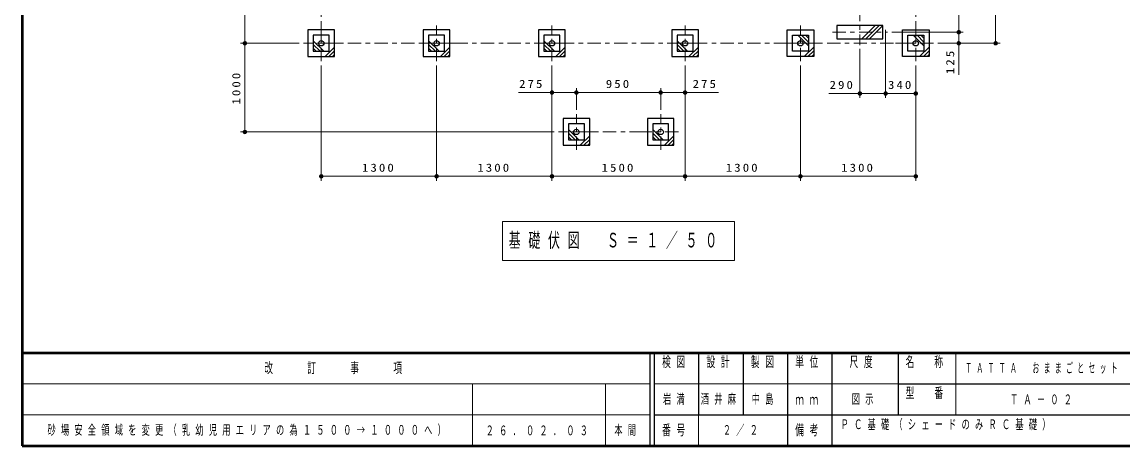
# Model space of a CAD drawing. Units: millimetres on the paper, scale 1:50. Extents: x -385 to 0, y -297 to 267.
# Drawn here: x -385 to -136.9, y -297 to -201.4 of the extents above; entities that cross this region are included whole.
import ezdxf

# ---------------------------------------------------------------- set-up
doc = ezdxf.new("R2010")
doc.units = ezdxf.units.MM
doc.linetypes.add('USER2', pattern=[6, 3, -1, 1, -1])
doc.layers.add('1_50', color=20, linetype='Continuous', lineweight=25)
doc.layers.add('NAKAMURA図枠', color=7, linetype='Continuous', lineweight=13)
doc.layers.add('図面情報', color=7, linetype='Continuous')
doc.styles.add('ＭＳ ゴシック', font='')
doc.styles.get('ＭＳ ゴシック').set_extended_font_data('MS Gothic')

# ---------------------------------------------------------------- blocks, each defined once
blk = doc.blocks.new('filled_dot')
at = {"color": 0, "linetype": 'Continuous', "lineweight": -2, "const_width": 1.25}
blk.add_lwpolyline([(-0.625, 0, 1), (0.625, 0, 1)], format="xyb", close=True, dxfattribs=at)

msp = doc.modelspace()

# ---------------------------------------------------------------- linework, layer by layer
at = {"layer": '1_50', "color": 131, "linetype": 'USER2', "lineweight": 13}
for p, q in [((-317.557, -206.181), (-317.557, -82.181)), ((-183.557, -206.181), (-183.557, -86.181)), ((-317.557, -206.181), (-183.557, -206.181))]:
    msp.add_line(p, q, dxfattribs=at)
at = {"layer": '1_50', "color": 7, "lineweight": 13}
for p, q in [((-334.77, -206.181), (-334.77, -166.181)), ((-165.557, -166.181), (-165.557, -206.181)), ((-173.868, -193.181), (-173.868, -203.681)), ((-195.695, -205.181), (-192.695, -202.181)), ((-194.847, -205.181), (-191.847, -202.181)), ((-193.998, -205.181), (-190.998, -202.181)), ((-190.357, -203.181), (-190.357, -218.509)), ((-316.981, -207.981), (-319.357, -205.605)), ((-290.981, -207.981), (-293.357, -205.605)), ((-264.981, -207.981), (-267.357, -205.605)), ((-234.981, -207.981), (-237.357, -205.605)), ((-207.757, -206.758), (-210.133, -204.381)), ((-207.757, -205.909), (-209.285, -204.381)), ((-207.757, -205.061), (-208.436, -204.381)), ((-188.957, -203.681), (-172.868, -203.681)), ((-181.757, -206.758), (-184.133, -204.381)), ((-181.757, -205.909), (-183.285, -204.381)), ((-181.757, -205.061), (-182.436, -204.381)), ((-173.868, -203.681), (-173.868, -213.266)), ((-322.557, -206.181), (-335.77, -206.181)), ((-322.557, -206.181), (-335.77, -206.181)), ((-334.77, -226.181), (-334.77, -206.181)), ((-317.829, -207.981), (-319.357, -206.454)), ((-318.678, -207.981), (-319.357, -207.302)), ((-316.704, -209.181), (-314.557, -207.034)), ((-315.856, -209.181), (-314.557, -207.883)), ((-291.829, -207.981), (-293.357, -206.454)), ((-292.678, -207.981), (-293.357, -207.302)), ((-290.704, -209.181), (-288.557, -207.034)), ((-289.856, -209.181), (-288.557, -207.883)), ((-265.829, -207.981), (-267.357, -206.454)), ((-266.678, -207.981), (-267.357, -207.302)), ((-264.704, -209.181), (-262.557, -207.034)), ((-263.856, -209.181), (-262.557, -207.883)), ((-235.829, -207.981), (-237.357, -206.454)), ((-236.678, -207.981), (-237.357, -207.302)), ((-234.704, -209.181), (-232.557, -207.034)), ((-233.856, -209.181), (-232.557, -207.883)), ((-206.557, -207.034), (-208.704, -209.181)), ((-206.557, -207.883), (-207.856, -209.181)), ((-196.157, -207.401), (-196.157, -218.509)), ((-180.557, -207.034), (-182.704, -209.181)), ((-180.557, -207.883), (-181.856, -209.181)), ((-178.557, -206.181), (-164.557, -206.181)), ((-315.007, -209.181), (-314.557, -208.731)), ((-289.007, -209.181), (-288.557, -208.731)), ((-263.007, -209.181), (-262.557, -208.731)), ((-233.007, -209.181), (-232.557, -208.731)), ((-206.557, -208.731), (-207.007, -209.181)), ((-180.557, -208.731), (-181.007, -209.181)), ((-317.557, -211.181), (-317.557, -237.181)), ((-291.557, -211.181), (-291.557, -237.181)), ((-265.557, -211.181), (-265.557, -237.181)), ((-235.557, -211.181), (-235.557, -237.181)), ((-209.557, -211.181), (-209.557, -237.181)), ((-183.557, -211.181), (-183.557, -237.181)), ((-183.557, -211.181), (-183.557, -218.509)), ((-260.057, -217.289), (-273.108, -217.289)), ((-265.557, -217.723), (-265.557, -237.181)), ((-260.057, -221.181), (-260.057, -216.289)), ((-260.057, -217.289), (-241.057, -217.289)), ((-241.057, -221.181), (-241.057, -216.289)), ((-227.996, -217.289), (-241.057, -217.289)), ((-190.357, -217.509), (-203.133, -217.509)), ((-183.557, -217.509), (-190.357, -217.509)), ((-259.481, -227.981), (-261.857, -225.605)), ((-240.481, -227.981), (-242.857, -225.605)), ((-265.057, -226.181), (-335.77, -226.181)), ((-260.329, -227.981), (-261.857, -226.454)), ((-261.178, -227.981), (-261.857, -227.302)), ((-259.204, -229.181), (-257.057, -227.034)), ((-258.356, -229.181), (-257.057, -227.883)), ((-241.329, -227.981), (-242.857, -226.454)), ((-242.178, -227.981), (-242.857, -227.302)), ((-240.204, -229.181), (-238.057, -227.034)), ((-239.356, -229.181), (-238.057, -227.883)), ((-257.507, -229.181), (-257.057, -228.731)), ((-238.507, -229.181), (-238.057, -228.731)), ((-291.557, -236.181), (-317.557, -236.181)), ((-265.557, -236.181), (-291.557, -236.181)), ((-235.557, -236.181), (-265.557, -236.181)), ((-235.557, -236.181), (-209.557, -236.181)), ((-183.557, -236.181), (-209.557, -236.181)), ((-276.707, -246.36), (-276.707, -255.16)), ((-224.407, -246.36), (-276.707, -246.36)), ((-224.407, -255.16), (-224.407, -246.36)), ((-276.707, -255.16), (-224.407, -255.16))]:
    msp.add_line(p, q, dxfattribs=at)
at = {"layer": '1_50', "color": 7, "linetype": 'USER2', "lineweight": 13}
for p, q in [((-196.157, -180.181), (-196.157, -206.621)), ((-317.557, -206.181), (-317.557, -201.571)), ((-317.557, -210.181), (-317.557, -202.181)), ((-291.557, -210.181), (-291.557, -202.181)), ((-265.557, -210.181), (-265.557, -202.181)), ((-235.557, -210.181), (-235.557, -202.181)), ((-209.557, -210.181), (-209.557, -202.181)), ((-183.557, -210.181), (-183.557, -202.181)), ((-202.357, -203.681), (-189.957, -203.681)), ((-313.557, -206.181), (-321.557, -206.181)), ((-287.557, -206.181), (-295.557, -206.181)), ((-261.557, -206.181), (-269.557, -206.181)), ((-231.557, -206.181), (-239.557, -206.181)), ((-205.557, -206.181), (-213.557, -206.181)), ((-183.557, -206.181), (-188.168, -206.181)), ((-179.557, -206.181), (-187.557, -206.181)), ((-260.057, -230.181), (-260.057, -222.181)), ((-241.057, -230.181), (-241.057, -222.181)), ((-256.057, -226.181), (-264.057, -226.181)), ((-260.057, -226.181), (-241.057, -226.181)), ((-237.057, -226.181), (-245.057, -226.181))]:
    msp.add_line(p, q, dxfattribs=at)
at = {"layer": '1_50', "color": 7}
for p, q in [((-314.557, -203.181), (-320.557, -203.181)), ((-320.557, -203.181), (-320.557, -209.181)), ((-314.557, -209.181), (-314.557, -203.181)), ((-288.557, -203.181), (-294.557, -203.181)), ((-294.557, -203.181), (-294.557, -209.181)), ((-288.557, -209.181), (-288.557, -203.181)), ((-262.557, -203.181), (-268.557, -203.181)), ((-268.557, -203.181), (-268.557, -209.181)), ((-262.557, -209.181), (-262.557, -203.181)), ((-232.557, -203.181), (-238.557, -203.181)), ((-238.557, -203.181), (-238.557, -209.181)), ((-232.557, -209.181), (-232.557, -203.181)), ((-212.557, -209.181), (-212.557, -203.181)), ((-212.557, -203.181), (-206.557, -203.181)), ((-206.557, -203.181), (-206.557, -209.181)), ((-186.557, -209.181), (-186.557, -203.181)), ((-186.557, -203.181), (-180.557, -203.181)), ((-180.557, -203.181), (-180.557, -209.181)), ((-320.557, -209.181), (-314.557, -209.181)), ((-294.557, -209.181), (-288.557, -209.181)), ((-268.557, -209.181), (-262.557, -209.181)), ((-238.557, -209.181), (-232.557, -209.181)), ((-206.557, -209.181), (-212.557, -209.181)), ((-180.557, -209.181), (-186.557, -209.181)), ((-257.057, -223.181), (-263.057, -223.181)), ((-263.057, -223.181), (-263.057, -229.181)), ((-257.057, -229.181), (-257.057, -223.181)), ((-238.057, -223.181), (-244.057, -223.181)), ((-244.057, -223.181), (-244.057, -229.181)), ((-238.057, -229.181), (-238.057, -223.181)), ((-263.057, -229.181), (-257.057, -229.181)), ((-244.057, -229.181), (-238.057, -229.181))]:
    msp.add_line(p, q, dxfattribs=at)
for points in [[(-201.357, -202.181), (-201.357, -205.181), (-190.957, -205.181), (-190.957, -202.181)], [(-319.357, -204.381), (-319.357, -207.981), (-315.757, -207.981), (-315.757, -204.381)], [(-293.357, -204.381), (-293.357, -207.981), (-289.757, -207.981), (-289.757, -204.381)], [(-267.357, -204.381), (-267.357, -207.981), (-263.757, -207.981), (-263.757, -204.381)], [(-237.357, -204.381), (-237.357, -207.981), (-233.757, -207.981), (-233.757, -204.381)], [(-211.357, -204.381), (-207.757, -204.381), (-207.757, -207.981), (-211.357, -207.981)], [(-185.357, -204.381), (-181.757, -204.381), (-181.757, -207.981), (-185.357, -207.981)], [(-261.857, -224.381), (-261.857, -227.981), (-258.257, -227.981), (-258.257, -224.381)], [(-242.857, -224.381), (-242.857, -227.981), (-239.257, -227.981), (-239.257, -224.381)]]:
    msp.add_lwpolyline(points, close=True, dxfattribs=at)
for centre in [(-317.557, -206.181), (-291.557, -206.181), (-265.557, -206.181), (-235.557, -206.181), (-209.557, -206.181), (-183.557, -206.181), (-260.057, -226.181), (-241.057, -226.181)]:
    msp.add_circle(centre, 0.605, dxfattribs=at)
at = {"layer": 'NAKAMURA図枠', "lineweight": 50}
for p, q in [((-385, -30), (-385, -297)), ((-385, -276), (0, -276)), ((-385, -297), (0, -297))]:
    msp.add_line(p, q, dxfattribs=at)
at = {"layer": 'NAKAMURA図枠', "color": 211, "lineweight": 25}
for p, q in [((-243.5, -276), (-243.5, -297)), ((-242.5, -276), (-242.5, -297)), ((-232.5, -276), (-232.5, -290)), ((-222.5, -276), (-222.5, -290)), ((-212.5, -276), (-212.5, -297)), ((-202.5, -276), (-202.5, -290)), ((-187.5, -276), (-187.5, -290)), ((-187.5, -283), (-70, -283)), ((-242.5, -290), (0, -290))]:
    msp.add_line(p, q, dxfattribs=at)
at = {"layer": 'NAKAMURA図枠'}
for p, q in [((-174.5, -276), (-174.5, -290)), ((-385, -283), (-243.5, -283)), ((-283.5, -283), (-283.5, -297)), ((-253.5, -283), (-253.5, -297)), ((-242.5, -283), (-187.5, -283)), ((-385, -290), (-243.5, -290)), ((-232.5, -290), (-232.5, -297))]:
    msp.add_line(p, q, dxfattribs=at)
at = {"layer": 'NAKAMURA図枠', "lineweight": 25}
msp.add_line((-202.5, -290), (-202.5, -297), dxfattribs=at)

# ---------------------------------------------------------------- block references
at = {"layer": '1_50', "color": 7, "lineweight": 13, "xscale": 0.4, "yscale": 0.4}
for p, rotation in [((-173.868, -203.681), 270), ((-173.868, -203.681), 90), ((-334.77, -206.181), 270), ((-334.77, -206.181), 90), ((-173.868, -206.181), 90), ((-165.557, -206.181), 90), ((-260.057, -217.289), 180), ((-241.057, -217.289), 180), ((-235.557, -217.289), 180), ((-190.357, -217.509), 180), ((-183.557, -217.509), 180), ((-334.77, -226.181), 90), ((-291.557, -236.181), 180), ((-265.557, -236.181), 180), ((-235.557, -236.181), 180), ((-209.557, -236.181), 180), ((-183.557, -236.181), 180)]:
    msp.add_blockref('filled_dot', p, dxfattribs=dict(at, rotation=rotation))
for p in [(-265.557, -217.289), (-260.057, -217.289), (-241.057, -217.289), (-196.157, -217.509), (-190.357, -217.509), (-317.557, -236.181), (-291.557, -236.181), (-265.557, -236.181), (-235.557, -236.181), (-209.557, -236.181)]:
    msp.add_blockref('filled_dot', p, dxfattribs=at)

# ---------------------------------------------------------------- texts
at = {"layer": '1_50', "color": 7, "char_height": 1.833, "attachment_point": 8, "rotation": 90, "style": 'ＭＳ ゴシック'}
for s, insert in [('\\T1.33;\\W1.15;125', (-174.868, -210.266)), ('\\T1.33;\\W1.15;1000', (-335.77, -216.181))]:
    msp.add_mtext(s, dxfattribs=dict(at, insert=insert))
at = {"layer": '1_50', "color": 7, "style": 'ＭＳ ゴシック'}
for s, insert, char_height, attachment_point in [('\\T1.33;\\W1.15;275', (-270.108, -216.289), 1.833, 8), ('\\T1.33;\\W1.15;950', (-250.557, -216.289), 1.833, 8), ('\\T1.33;\\W1.15;275', (-230.996, -216.289), 1.833, 8), ('\\T1.33;\\W1.15;290', (-200.122, -216.509), 1.833, 8), ('\\T1.33;\\W1.15;340', (-186.957, -216.509), 1.833, 8), ('\\T1.33;\\W1.15;1300', (-304.557, -235.181), 1.833, 8), ('\\T1.33;\\W1.15;1300', (-278.557, -235.181), 1.833, 8), ('\\T1.33;\\W1.15;1500', (-250.557, -235.181), 1.833, 8), ('\\T1.33;\\W1.15;1300', (-222.557, -235.181), 1.833, 8), ('\\T1.33;\\W1.15;1300', (-196.557, -235.181), 1.833, 8), ('\\T1.64;\\W0.6;基礎伏図\u3000Ｓ＝１／５０', (-275.307, -250.76), 3.299, 4)]:
    msp.add_mtext(s, dxfattribs=dict(at, insert=insert, char_height=char_height, attachment_point=attachment_point))
at = {"layer": 'NAKAMURA図枠', "color": 4, "char_height": 2.346, "style": 'ＭＳ ゴシック'}
for s, insert, attachment_point in [('\\T1.64;\\W0.6;改\u3000\u3000訂\u3000\u3000事\u3000\u3000項', (-314.25, -279.5), 5), ('\\T1.64;\\W0.6;検図', (-237.5, -276.833), 2), ('\\T1.64;\\W0.6;設計', (-227.5, -276.833), 2), ('\\T1.64;\\W0.6;製図', (-217.5, -276.833), 2), ('\\T1.64;\\W0.6;単位', (-207.5, -276.833), 2), ('\\T1.64;\\W0.6;尺度', (-195.25, -276.833), 2), ('\\T1.64;\\W0.6;名\u3000称', (-181, -276.833), 2), ('\\T1.64;\\W0.6;型\u3000番', (-181, -283.833), 2), ('\\T1.64;\\W0.6;ｍｍ', (-207.5, -286.5), 5), ('\\T1.64;\\W0.6;番号', (-237.5, -293.5), 5), ('\\T1.64;\\W0.6;備考', (-207.5, -293.5), 5)]:
    msp.add_mtext(s, dxfattribs=dict(at, insert=insert, attachment_point=attachment_point))
at = {"layer": '図面情報', "char_height": 2.199, "style": 'ＭＳ ゴシック'}
for s, insert, attachment_point in [('\\T1.64;\\W0.5;ＴＡＴＴＡ\u3000おままごとセット', (-154.75, -279.5), 5), ('\\T1.64;\\W0.6;岩満', (-237.5, -286.5), 5), ('\\T1.64;\\W0.6;酒井麻', (-232, -286.5), 4), ('\\T1.64;\\W0.6;中島', (-217.5, -286.5), 5), ('\\T1.64;\\W0.6;図示', (-198, -286.5), 4), ('\\T1.64;\\W0.6;ＴＡ－０２', (-154.75, -286.5), 5), ('\\T1.64;\\W0.6;砂場安全領域を変更（乳幼児用エリアの為１５００→１０００へ）', (-379.25, -293.5), 4), ('\\T1.64;\\W0.6;２６．０２．０３', (-280.5, -293.5), 4), ('\\T1.64;\\W0.6;本間', (-251.5, -293.5), 4), ('\\T1.64;\\W0.6;２／２', (-222.5, -293.5), 5), ('\\T1.64;\\W0.6;ＰＣ基礎（シェードのみＲＣ基礎）', (-200.5, -291), 1)]:
    msp.add_mtext(s, dxfattribs=dict(at, insert=insert, attachment_point=attachment_point))

doc.saveas('drawing.dxf')
